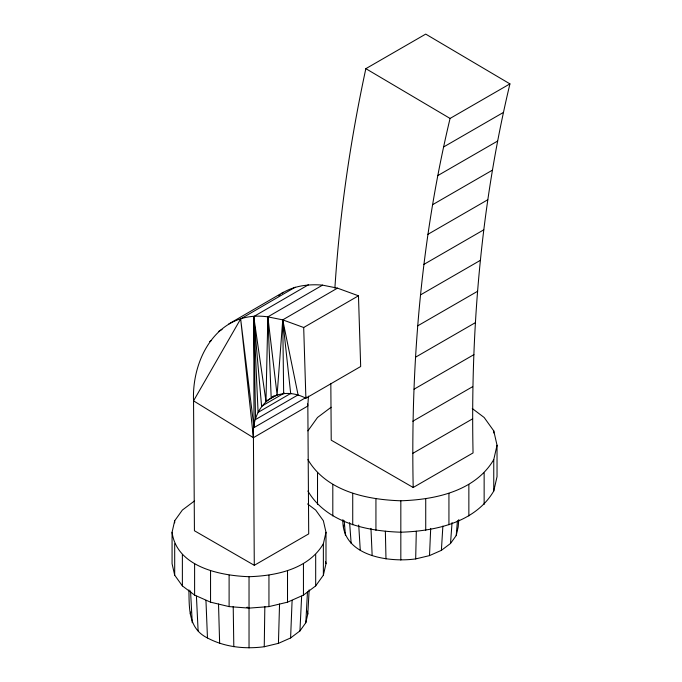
<?xml version="1.0" encoding="UTF-8"?>
<svg xmlns="http://www.w3.org/2000/svg" width="682" height="682" viewBox="0 0 682 682"><rect width="100%" height="100%" fill="white"/><g stroke="black" fill="none" stroke-linecap="round" stroke-linejoin="round"><path stroke-width="1.02" d="M330.83 383.403L331.222 440.171L413.19 487.494L473.052 452.933C470.469 329.082 481.117 204.515 509.931 83.877L425.713 34.1L365.85 68.66C350.258 140.961 339.619 214.336 334.888 288.154M413.19 487.494C410.607 363.642 421.254 239.075 450.069 118.438L509.931 83.877M188.914 589.87C189.255 608.378 188.189 628.565 207.464 637.96C224.779 647.209 244.991 649.281 264.249 646.741L264.838 606.494M277.779 394.375L265.971 401.246L267.856 316.866L322.526 285.136L337.471 288.136L358.476 295.8L360.676 366.515L305.886 398.22C275.971 382.832 250.942 406.873 253.423 437.682L254.292 565.31L308.707 533.887L307.838 406.003L308.426 396.106M342.867 519.607C341.682 555.89 388.314 562.701 415.679 558.916L416.31 531.235M264.249 646.741L278.427 643.356L279.543 604.039M278.427 643.356L290.6 637.96L292.109 600.322M415.679 558.916L429.507 555.608L430.7 528.388M290.6 637.96L299.944 630.927L301.632 596.196M299.944 630.927L305.809 622.743L307.471 591.985M305.809 622.743L307.812 613.962L309.151 589.87M429.507 555.608L441.39 550.348L442.874 526.078M441.39 550.348L450.504 543.494L452.055 522.617M337.471 288.136L282.74 319.858L277.105 394.938L267.856 316.866C218.581 309.696 191.685 357.479 193.543 400.854L194.43 530.749L254.292 565.31M450.504 543.494L456.232 535.506L457.443 520.716M458.798 519.607L458.185 526.939L456.232 535.506M307.531 503.921L315.681 510.051L323.37 520.767L325.996 532.267L325.996 563.69L323.37 575.19L315.681 585.906L303.447 595.105L287.514 602.172L268.947 606.605L249.032 608.122L229.109 606.605L210.55 602.172L194.609 595.105L182.375 585.906L174.694 575.19L172.069 563.69L172.069 532.267L174.694 520.767L182.375 510.051L194.609 500.852M190.244 613.962L190.687 612.01M323.37 575.19L323.37 543.767L325.996 532.267M343.481 526.939L343.916 525.029M307.906 491.04C326.525 522.762 366.728 531.116 400.828 532.207C434.937 531.116 475.141 522.762 493.759 491.04L493.759 459.617L497.033 445.244L493.759 430.871L484.143 417.469L472.259 408.527M493.759 491.04L497.033 476.667L497.033 445.244M307.906 430.871L317.522 417.469L331.111 407.248M172.069 532.267C176.723 566.93 220.124 575.71 249.032 576.699C276.312 575.83 308.477 569.146 323.37 543.767M307.906 459.617C326.525 491.347 366.728 499.693 400.828 500.784C434.937 499.693 475.141 491.347 493.759 459.617M278.52 295.749L280.123 294.581M281.734 293.405C293.772 285.749 308.52 283.908 322.526 285.136M228.802 323.95L283.337 292.237M218.411 331.52L222.042 329.415M295.221 287.199L240.652 318.929L193.543 400.854L253.423 437.682L307.838 406.003L307.616 403.897M209.647 341.529L211.463 340.471M308.366 284.82L253.738 316.559L254.011 427.597L306.576 397.171M273.9 395.867L271.172 397.453L267.856 316.866L282.74 319.858L303.695 327.505L358.476 295.8M284.283 393.062L261.59 406.25L253.738 316.559L255.554 419.541L297.275 395.355M289.85 393.949L258.094 412.388L253.738 316.559L265.971 401.246M443.539 147.014L503.401 112.445M437.716 175.632L497.579 141.072M432.507 204.745L492.37 170.185M427.895 234.335L487.758 199.775M423.906 264.386L483.768 229.825M420.521 294.888L480.384 260.328M417.759 325.817L477.622 291.257M415.602 357.163L475.465 322.603M414.059 389.192L473.922 354.631M412.798 421.229L472.66 386.668M412.763 453.377L472.626 418.816M365.85 68.66L450.069 118.438M325.553 561.772L325.996 563.69M307.147 611.029L307.812 613.962M283.661 393.753L282.74 319.858L298.179 395.407M254.011 427.597L240.652 318.929L253.423 437.682M282.74 319.858L290.72 393.906M344.222 520.716L345.433 535.506M349.61 522.617L351.162 543.494M358.723 525.021L360.275 550.348M190.534 590.919L192.247 622.743M196.425 596.196L198.121 630.927M370.965 528.388L372.159 555.608M205.955 600.322L207.464 637.96M303.695 327.505L305.886 398.22M218.521 604.039L219.638 643.356M385.356 531.235L385.986 558.916M233.218 606.494L233.815 646.741M493.759 430.871L493.759 432.968M484.143 473.018L484.143 504.433M468.858 484.518L468.858 515.942M448.935 493.342L448.935 524.765M425.73 498.892L425.73 530.315M400.828 500.784L400.828 560.05M375.935 498.892L375.935 530.315M352.73 493.342L352.73 524.765M332.807 484.518L332.807 515.942M317.522 473.018L317.522 504.433M315.681 554.483L315.681 585.906M303.447 563.69L303.447 595.105M287.514 570.749L287.514 602.172M268.947 575.19L268.947 606.605M249.032 576.699L249.032 647.9M229.109 575.19L229.109 606.605M210.55 570.749L210.55 602.172M194.609 563.69L194.609 595.105M182.375 554.483L182.375 585.906M174.694 520.767L174.694 522.864M174.694 543.767L174.694 575.19M249.032 608.122L247.097 607.261L249.032 608.122"/></g></svg>
